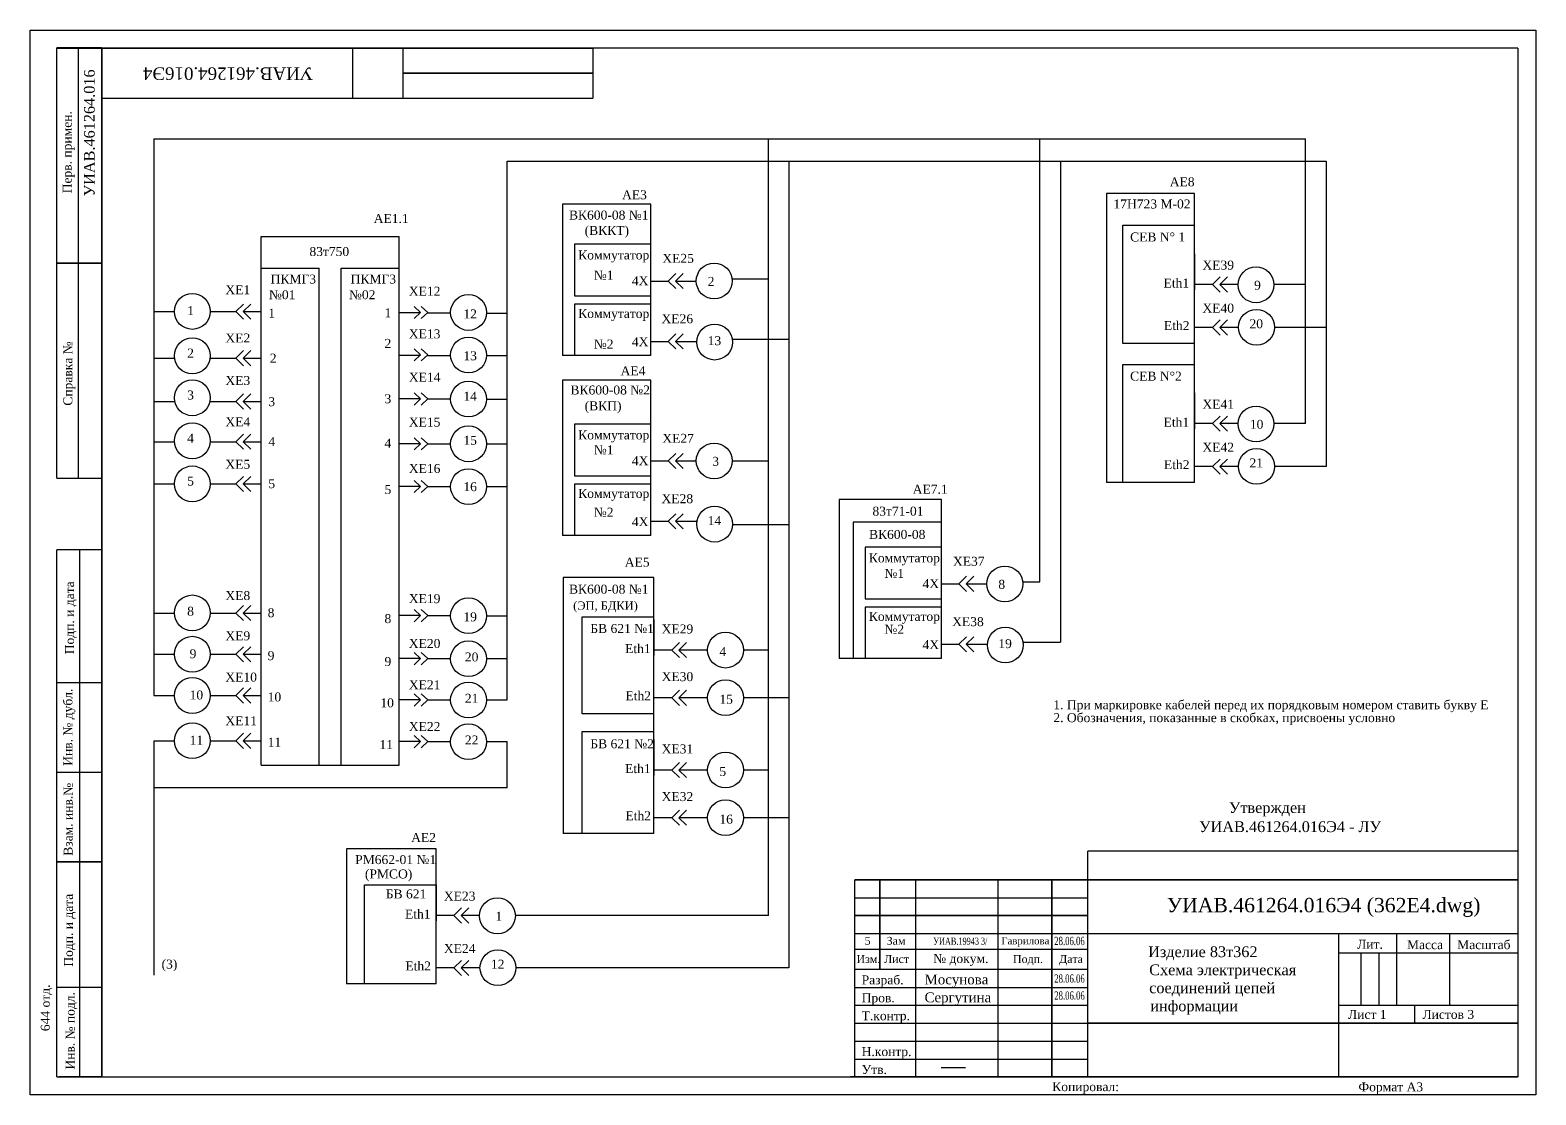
# Model space of a CAD drawing. Extents: x -800 to 588, y -459 to -154.
# Drawn here: x -800.5 to -380.5, y -458.6 to -161.6 of the extents above; entities that cross this region are included whole.
import ezdxf

# ---------------------------------------------------------------- set-up
doc = ezdxf.new("R2010")
doc.units = 0
doc.header["$LTSCALE"] = 10
doc.header["$MEASUREMENT"] = 0
doc.linetypes.add('CENTER', pattern=[2, 1.25, -0.25, 0.25, -0.25])
doc.linetypes.add('DASHED', pattern=[0.75, 0.5, -0.25])
doc.layers.get('0').update_dxf_attribs({"linetype": 'CONTINUOUS'})
for name, color, linetype in [('1', 5, 'CONTINUOUS'), ('2', 5, 'DASHED'), ('2ТЕКСТ', 7, 'CONTINUOUS'), ('3', 5, 'CENTER')]:
    doc.layers.add(name, color=color, linetype=linetype)
doc.styles.add('стиль1', font='TIMES.TTF', dxfattribs={"height": 2.5})

# ---------------------------------------------------------------- blocks, each defined once
blk = doc.blocks.new('A$C421D175E')
for p, q in [((2.12, 4.24), (0, 2.12)), ((4.12, 4.24), (2, 2.12)), ((0, 2.12), (2.12, 0)), ((2, 2.12), (4.12, 0))]:
    blk.add_line(p, q)
blk = doc.blocks.new('A$C4E4B35A9')
blk.add_blockref('A$C421D175E', (0, 0))

msp = doc.modelspace()

# ---------------------------------------------------------------- linework, layer by layer
for p, q in [((-800.49, -161.62), (-380.49, -161.62)), ((-800.49, -458.62), (-800.49, -161.62)), ((-380.49, -161.62), (-380.49, -458.62)), ((-780.49, -166.62), (-643.49, -166.62)), ((-780.49, -286.62), (-780.49, -166.62)), ((-780.49, -180.62), (-780.49, -166.62)), ((-766, -191.95), (-444.71, -191.95)), ((-766, -191.95), (-766, -347.24)), ((-594.56, -408.58), (-594.56, -191.95)), ((-518.81, -315.47), (-518.81, -191.95)), ((-444.71, -271.38), (-444.71, -191.95)), ((-667.39, -198.16), (-438.98, -198.16)), ((-667.39, -348.45), (-667.39, -198.16)), ((-588.82, -198.16), (-588.82, -423.22)), ((-513.08, -198.16), (-513.08, -332.31)), ((-438.98, -198.16), (-438.98, -283.38)), ((-500.24, -207.15), (-500.24, -249.03)), ((-475.67, -207.15), (-500.24, -207.15)), ((-475.67, -249.03), (-475.67, -207.15)), ((-495.67, -249.03), (-495.67, -216.06)), ((-495.67, -216.06), (-475.67, -216.06)), ((-475.67, -224.03), (-475.67, -234.03)), ((-620.35, -229.48), (-622.48, -231.6)), ((-618.35, -229.48), (-620.48, -231.6)), ((-622.48, -231.6), (-620.35, -233.72)), ((-620.48, -231.6), (-618.35, -233.72)), ((-470.67, -232.58), (-475.67, -232.58)), ((-463.55, -232.58), (-468.67, -232.58)), ((-444.71, -232.58), (-453.55, -232.58)), ((-620.35, -246.32), (-622.48, -248.44)), ((-618.35, -246.32), (-620.48, -248.44)), ((-500.24, -245.95), (-500.24, -287.83)), ((-470.67, -244.58), (-475.67, -244.58)), ((-475.67, -287.83), (-475.67, -245.95)), ((-463.42, -244.58), (-468.67, -244.58)), ((-438.98, -244.58), (-453.42, -244.58)), ((-622.48, -248.44), (-620.35, -250.56)), ((-620.48, -248.44), (-618.35, -250.56)), ((-475.67, -249.03), (-495.67, -249.03)), ((-495.67, -287.83), (-495.67, -254.87)), ((-495.67, -254.87), (-475.67, -254.87)), ((-475.67, -262.83), (-475.67, -272.83)), ((-470.67, -271.38), (-475.67, -271.38)), ((-463.55, -271.38), (-468.67, -271.38)), ((-444.71, -271.38), (-453.55, -271.38)), ((-620.35, -279.67), (-622.48, -281.79)), ((-618.35, -279.67), (-620.48, -281.79)), ((-622.48, -281.79), (-620.35, -283.91)), ((-620.48, -281.79), (-618.35, -283.91)), ((-470.67, -283.38), (-475.67, -283.38)), ((-463.42, -283.38), (-468.67, -283.38)), ((-438.98, -283.38), (-453.42, -283.38)), ((-475.67, -287.83), (-500.24, -287.83)), ((-620.35, -296.51), (-622.48, -298.63)), ((-618.35, -296.51), (-620.48, -298.63)), ((-622.48, -298.63), (-620.35, -300.75)), ((-620.48, -298.63), (-618.35, -300.75)), ((-780.49, -308.62), (-780.49, -453.62)), ((-539.29, -313.97), (-541.41, -316.1)), ((-537.29, -313.97), (-539.41, -316.1)), ((-541.41, -316.1), (-539.29, -318.22)), ((-539.41, -316.1), (-537.29, -318.22)), ((-539.29, -330.81), (-541.41, -332.94)), ((-537.29, -330.81), (-539.41, -332.94)), ((-541.41, -332.94), (-539.29, -335.06)), ((-539.41, -332.94), (-537.29, -335.06)), ((-766, -359.85), (-766, -372.96)), ((-667.39, -372.96), (-667.39, -360.09)), ((-667.39, -372.96), (-766, -372.96)), ((-766, -372.96), (-766, -425.25)), ((-687.26, -390.03), (-712.26, -390.03)), ((-712.26, -390.03), (-712.26, -427.66)), ((-687.26, -427.66), (-687.26, -390.03)), ((-385.49, -390.62), (-385.49, -453.62)), ((-707.26, -400.03), (-687.26, -400.03)), ((-707.26, -427.66), (-707.26, -400.03)), ((-687.26, -400.03), (-687.26, -410.03)), ((-682.26, -408.58), (-687.26, -408.58)), ((-675.14, -408.58), (-680.26, -408.58)), ((-594.56, -408.58), (-665.14, -408.58)), ((-682.26, -423.22), (-687.26, -423.22)), ((-675.01, -423.22), (-680.26, -423.22)), ((-588.82, -423.22), (-665.01, -423.22)), ((-687.26, -427.66), (-712.26, -427.66)), ((-780.49, -453.62), (-792.49, -453.62)), ((-385.49, -453.62), (-571.64, -453.62)), ((-380.49, -458.62), (-800.49, -458.62))]:
    msp.add_line(p, q)
at = {"color": 7}
for p, q in [((-780.49, -166.62), (-793.1, -166.62)), ((-570.49, -403.62), (-505.49, -403.62)), ((-570.49, -408.62), (-505.49, -408.62)), ((-505.49, -408.62), (-570.49, -408.62)), ((-570.49, -413.62), (-505.49, -413.62)), ((-570.49, -413.62), (-505.49, -413.62)), ((-429.33, -419.01), (-429.33, -433.62)), ((-424.33, -419.01), (-424.33, -433.62)), ((-570.49, -428.62), (-505.49, -428.62)), ((-570.49, -433.62), (-505.49, -433.62)), ((-570.49, -438.62), (-505.49, -438.62)), ((-570.49, -443.62), (-505.49, -443.62)), ((-570.49, -448.62), (-505.49, -448.62))]:
    msp.add_line(p, q, dxfattribs=at)
at = {"color": 0, "linetype": 'Continuous'}
for p, q in [((-693.4, -238.69), (-691.56, -240.38)), ((-691.44, -238.69), (-689.59, -240.38)), ((-693.4, -242.07), (-691.56, -240.38)), ((-691.44, -242.07), (-689.59, -240.38)), ((-693.4, -250.48), (-691.56, -252.18)), ((-691.44, -250.48), (-689.59, -252.18)), ((-693.4, -253.87), (-691.56, -252.18)), ((-691.44, -253.87), (-689.59, -252.18)), ((-693.4, -262.81), (-691.56, -264.5)), ((-693.4, -266.19), (-691.56, -264.5)), ((-691.44, -262.81), (-689.59, -264.5)), ((-691.44, -266.19), (-689.59, -264.5)), ((-693.4, -275.3), (-691.56, -276.99)), ((-693.4, -278.69), (-691.56, -276.99)), ((-691.44, -275.3), (-689.59, -276.99)), ((-691.44, -278.69), (-689.59, -276.99)), ((-693.4, -287.25), (-691.56, -288.94)), ((-693.4, -290.63), (-691.56, -288.94)), ((-691.44, -287.25), (-689.59, -288.94)), ((-691.44, -290.63), (-689.59, -288.94)), ((-693.4, -323.25), (-691.56, -324.94)), ((-691.44, -323.25), (-689.59, -324.94)), ((-693.4, -326.63), (-691.56, -324.94)), ((-691.44, -326.63), (-689.59, -324.94)), ((-693.4, -335.25), (-691.56, -336.94)), ((-691.44, -335.25), (-689.59, -336.94)), ((-693.4, -338.63), (-691.56, -336.94)), ((-691.44, -338.63), (-689.59, -336.94)), ((-693.4, -346.76), (-691.56, -348.45)), ((-693.4, -350.15), (-691.56, -348.45)), ((-691.44, -346.76), (-689.59, -348.45)), ((-691.44, -350.15), (-689.59, -348.45)), ((-693.4, -358.4), (-691.56, -360.09)), ((-693.4, -361.79), (-691.56, -360.09)), ((-691.44, -358.4), (-689.59, -360.09)), ((-691.44, -361.79), (-689.59, -360.09))]:
    msp.add_line(p, q, dxfattribs=at)
at = {"color": 0, "linetype": 'ByBlock'}
for p, q in [((-651.76, -314.29), (-651.76, -385.75)), ((-626.52, -314.29), (-651.76, -314.29)), ((-626.52, -329.02), (-626.52, -314.29)), ((-646.52, -352.29), (-646.52, -325.29)), ((-646.52, -325.29), (-626.52, -325.29)), ((-626.52, -325.99), (-626.52, -335.99)), ((-626.52, -354.02), (-626.52, -329.02)), ((-621.52, -334.55), (-626.52, -334.55)), ((-611.52, -334.55), (-619.52, -334.55)), ((-594.56, -334.55), (-601.52, -334.55)), ((-621.52, -347.84), (-626.52, -347.84)), ((-611.52, -347.84), (-619.52, -347.84)), ((-588.82, -347.84), (-601.52, -347.84)), ((-626.52, -352.29), (-646.52, -352.29)), ((-626.52, -357.29), (-626.52, -352.29)), ((-646.52, -385.75), (-646.52, -357.29)), ((-646.52, -357.29), (-626.52, -357.29)), ((-626.52, -385.75), (-626.52, -357.29)), ((-626.52, -359.45), (-626.52, -369.45)), ((-621.52, -368), (-626.52, -368)), ((-611.52, -368), (-619.52, -368)), ((-594.56, -368), (-601.52, -368)), ((-621.52, -381.3), (-626.52, -381.3)), ((-611.52, -381.3), (-619.52, -381.3)), ((-588.82, -381.3), (-601.52, -381.3)), ((-626.52, -385.75), (-651.76, -385.75))]:
    msp.add_line(p, q, dxfattribs=at)
at = {"color": 7}
for points, const_width in [([(-793.1, -166.62), (-780.49, -166.62)], 0.5), ([(-793.1, -166.62), (-793.1, -286.62)], 0.4), ([(-787.06, -166.62), (-787.06, -286.62)], 0.4), ([(-780.49, -286.62), (-780.49, -166.62)], 0.4), ([(-793.1, -226.62), (-780.49, -226.62)], 0.4), ([(-793.1, -286.62), (-780.49, -286.62)], 0.4), ([(-793.11, -453.62), (-793.11, -306.53)], 0.4), ([(-793.11, -306.53), (-780.49, -306.53)], 0.4), ([(-786.67, -453.62), (-786.67, -306.53)], 0.4), ([(-780.49, -453.62), (-780.49, -306.53)], 0.4), ([(-780.49, -343.62), (-793.11, -343.62)], 0.4), ([(-780.49, -368.62), (-793.11, -368.62)], 0.4), ([(-505.49, -390.62), (-505.49, -453.62)], 0.4), ([(-505.49, -390.62), (-385.49, -390.62)], 0.4), ([(-385.49, -390.62), (-385.49, -453.62)], 0.4), ([(-780.49, -393.62), (-793.11, -393.62)], 0.4), ([(-570.49, -398.62), (-385.49, -398.62)], 0.4), ([(-570.49, -453.62), (-570.49, -398.62)], 0.4), ([(-563.49, -398.62), (-563.49, -423.62)], 0.4), ([(-553.49, -398.62), (-553.49, -453.62)], 0.4), ([(-530.49, -398.62), (-530.49, -453.62)], 0.4), ([(-515.49, -398.62), (-515.49, -453.62)], 0.4), ([(-505.49, -413.62), (-385.49, -413.62)], 0.4), ([(-435.49, -413.62), (-435.49, -453.62)], 0.4), ([(-419.33, -413.62), (-419.33, -433.62)], 0.4), ([(-404.56, -413.79), (-404.56, -433.79)], 0.4), ([(-570.49, -417.99), (-505.49, -417.99)], 0.4), ([(-435.49, -419.01), (-385.49, -419.01)], 0.4), ([(-570.49, -423.62), (-505.49, -423.62)], 0.4), ([(-570.49, -423.62), (-505.49, -423.62)], 0.4), ([(-780.49, -428.62), (-793.11, -428.62)], 0.4), ([(-435.49, -433.62), (-385.49, -433.62)], 0.4), ([(-414.33, -433.62), (-414.33, -438.62)], 0.4), ([(-505.49, -438.62), (-385.49, -438.62)], 0.4), ([(-385.49, -453.62), (-570.49, -453.62)], 0.4)]:
    msp.add_lwpolyline(points, dxfattribs=dict(at, const_width=const_width))
at = {"const_width": 0.4}
for points in [[(-780.49, -166.62), (-385.49, -166.62)], [(-780.49, -453.62), (-780.49, -166.62)], [(-710.49, -180.62), (-710.49, -166.62)], [(-696.49, -180.62), (-696.49, -166.62)], [(-643.49, -166.62), (-643.49, -180.62)], [(-385.49, -166.62), (-385.49, -453.62)], [(-643.49, -173.62), (-696.49, -173.62)], [(-643.49, -180.62), (-780.49, -180.62)], [(-780.49, -453.62), (-793.11, -453.62)], [(-385.49, -453.62), (-780.49, -453.62)]]:
    msp.add_lwpolyline(points, dxfattribs=at)
at = {"layer": '2ТЕКСТ'}
for p, q in [((-651.99, -210.17), (-651.99, -252.42)), ((-627.36, -210.17), (-651.99, -210.17)), ((-627.36, -252.42), (-627.36, -210.17)), ((-648.62, -221.32), (-648.62, -235.72)), ((-627.36, -221.32), (-648.62, -221.32)), ((-604.68, -230.97), (-594.56, -230.97)), ((-627.36, -231.6), (-622.48, -231.6)), ((-620.48, -231.6), (-614.68, -231.6)), ((-620.48, -231.6), (-619.36, -231.6)), ((-648.62, -235.72), (-627.36, -235.72)), ((-648.62, -238.1), (-648.62, -252.32)), ((-627.36, -238.1), (-648.62, -238.1)), ((-766, -240.14), (-760.24, -240.14)), ((-750.24, -240.14), (-743.08, -240.14)), ((-741.08, -240.14), (-736.06, -240.14)), ((-627.36, -248.44), (-622.48, -248.44)), ((-620.48, -248.44), (-614.54, -248.44)), ((-620.48, -248.44), (-619.36, -248.44)), ((-604.47, -247.81), (-588.82, -247.81)), ((-766, -253.1), (-760.2, -253.1)), ((-750.28, -253.1), (-743.08, -253.1)), ((-741.08, -253.1), (-736.06, -253.1)), ((-627.36, -252.42), (-651.99, -252.42)), ((-627.36, -259.28), (-651.99, -259.28)), ((-651.99, -259.28), (-651.99, -302.61)), ((-627.36, -302.61), (-627.36, -259.28)), ((-766, -265.19), (-760.13, -265.19)), ((-750.34, -265.19), (-743.08, -265.19)), ((-741.08, -265.19), (-736.06, -265.19)), ((-648.62, -271.52), (-648.62, -285.92)), ((-627.36, -271.52), (-648.62, -271.52)), ((-766, -276.42), (-760.23, -276.42)), ((-750.24, -276.42), (-743.08, -276.42)), ((-741.08, -276.42), (-736.06, -276.42)), ((-627.36, -281.79), (-622.48, -281.79)), ((-620.48, -281.79), (-614.68, -281.79)), ((-620.48, -281.79), (-619.36, -281.79)), ((-604.68, -281.79), (-594.56, -281.79)), ((-766, -288.22), (-760.24, -288.22)), ((-750.24, -288.22), (-743.08, -288.22)), ((-741.08, -288.22), (-736.06, -288.22)), ((-648.62, -285.92), (-627.36, -285.92)), ((-648.62, -288.3), (-648.62, -302.51)), ((-627.36, -288.3), (-648.62, -288.3)), ((-574.86, -292.57), (-574.86, -336.92)), ((-546.29, -292.57), (-574.86, -292.57)), ((-546.29, -336.92), (-546.29, -292.57)), ((-627.36, -298.63), (-622.48, -298.63)), ((-620.48, -298.63), (-614.54, -298.63)), ((-620.48, -298.63), (-619.36, -298.63)), ((-604.47, -299.54), (-588.82, -299.54)), ((-570.92, -298.87), (-570.92, -336.92)), ((-546.29, -298.87), (-570.92, -298.87)), ((-627.36, -302.61), (-651.99, -302.61)), ((-567.55, -305.82), (-567.55, -320.22)), ((-546.29, -305.82), (-567.55, -305.82)), ((-546.29, -316.1), (-541.41, -316.1)), ((-539.41, -316.1), (-533.61, -316.1)), ((-539.41, -316.1), (-538.29, -316.1)), ((-523.61, -315.47), (-518.81, -315.47)), ((-567.55, -320.22), (-546.29, -320.22)), ((-567.55, -322.6), (-567.55, -336.82)), ((-546.29, -322.6), (-567.55, -322.6)), ((-766, -324.21), (-760.24, -324.21)), ((-750.24, -324.21), (-743.08, -324.21)), ((-741.08, -324.21), (-736.06, -324.21)), ((-766, -335.72), (-760.24, -335.72)), ((-750.24, -335.72), (-743.08, -335.72)), ((-741.08, -335.72), (-736.06, -335.72)), ((-546.29, -332.94), (-541.41, -332.94)), ((-539.41, -332.94), (-533.47, -332.94)), ((-539.41, -332.94), (-538.29, -332.94)), ((-523.4, -332.31), (-513.08, -332.31)), ((-546.29, -336.92), (-574.86, -336.92)), ((-766, -347.24), (-760.24, -347.24)), ((-750.24, -347.24), (-743.08, -347.24)), ((-741.08, -347.24), (-736.06, -347.24)), ((-766, -359.85), (-760.24, -359.85)), ((-750.24, -359.85), (-743.08, -359.85)), ((-741.08, -359.85), (-736.06, -359.85))]:
    msp.add_line(p, q, dxfattribs=at)
msp.add_lwpolyline([(-546.41, -450.99), (-539.57, -450.99)], dxfattribs=at)
for centre in [(-609.68, -231.6), (-458.55, -232.66), (-458.42, -244.51), (-609.55, -248.64), (-458.55, -271.47), (-609.68, -281.79), (-458.42, -283.31), (-609.55, -299.41), (-528.61, -316.1), (-528.48, -333.14), (-670.14, -408.67), (-670.01, -423.14)]:
    msp.add_circle(centre, 5, dxfattribs=at)
at = {"layer": '3', "color": 0, "linetype": 'ByBlock'}
for p, q in [((-736.06, -366.64), (-736.06, -219.18)), ((-736.06, -219.18), (-697.56, -219.18)), ((-697.56, -366.64), (-697.56, -219.18)), ((-736.06, -228.04), (-719.89, -228.04)), ((-719.89, -366.64), (-719.89, -228.04)), ((-713.74, -366.64), (-713.74, -228.04)), ((-713.74, -228.04), (-697.56, -228.04)), ((-736.06, -366.64), (-697.56, -366.64))]:
    msp.add_line(p, q, dxfattribs=at)
at = {"layer": '3', "color": 0}
for p, q in [((-689.59, -240.51), (-683.2, -240.51)), ((-689.59, -252.39), (-683.2, -252.39)), ((-689.59, -264.5), (-683.2, -264.5)), ((-689.59, -276.99), (-683.2, -276.99)), ((-689.59, -288.94), (-683.2, -288.94)), ((-689.59, -324.94), (-683.2, -324.94))]:
    msp.add_line(p, q, dxfattribs=at)
at = {"layer": '3', "color": 0, "linetype": 'Continuous'}
for p, q in [((-673.2, -240.53), (-667.39, -240.53)), ((-673.2, -252.41), (-667.39, -252.41)), ((-673.2, -264.52), (-667.39, -264.52)), ((-673.2, -277.01), (-667.39, -277.01)), ((-673.2, -288.96), (-667.39, -288.96)), ((-673.2, -324.96), (-667.39, -324.96)), ((-689.59, -336.94), (-683.2, -336.94)), ((-673.2, -336.94), (-667.39, -336.94)), ((-689.59, -348.45), (-683.2, -348.45)), ((-673.2, -348.45), (-667.39, -348.45)), ((-689.59, -360.09), (-683.2, -360.09)), ((-673.2, -360.09), (-667.39, -360.09))]:
    msp.add_line(p, q, dxfattribs=at)
at = {"layer": '3', "color": 0}
for points in [[(-691.56, -240.51), (-697.56, -240.51)], [(-691.56, -252.39), (-697.56, -252.39)], [(-691.56, -264.5), (-697.56, -264.5)], [(-691.56, -276.99), (-697.56, -276.99)], [(-691.56, -288.94), (-697.56, -288.94)], [(-691.56, -324.94), (-697.56, -324.94)], [(-691.56, -336.94), (-697.56, -336.94)], [(-691.56, -348.45), (-697.56, -348.45)], [(-691.56, -360.09), (-697.56, -360.09)]]:
    msp.add_lwpolyline(points, dxfattribs=at)
at = {"layer": '3', "color": 0, "linetype": 'ByBlock'}
for centre in [(-755.24, -240.08), (-678.2, -240.37), (-755.24, -252.47), (-678.2, -252.24), (-755.24, -264.18), (-678.2, -264.52), (-755.24, -276.18), (-678.2, -277.01), (-755.24, -288.18), (-678.2, -288.96), (-755.24, -324.18), (-678.2, -324.96), (-755.24, -335.71), (-606.52, -334.55), (-678.2, -336.96), (-755.24, -347.22), (-678.2, -348.47), (-606.52, -347.84), (-755.24, -359.83), (-678.2, -360.11), (-606.52, -368), (-606.52, -381.3)]:
    msp.add_circle(centre, 5, dxfattribs=at)

# ---------------------------------------------------------------- block references
at = {"xscale": -1, "rotation": 180}
for p in [(-470.67, -230.46), (-470.67, -242.46), (-470.67, -269.26), (-470.67, -281.26), (-682.26, -406.46), (-682.26, -421.09)]:
    msp.add_blockref('A$C4E4B35A9', p, dxfattribs=at)
at = {"color": 0, "linetype": 'ByBlock', "xscale": -1, "rotation": 180}
for p in [(-621.52, -332.42), (-621.52, -345.72), (-621.52, -365.88), (-621.52, -379.18)]:
    msp.add_blockref('A$C4E4B35A9', p, dxfattribs=at)
at = {"layer": '2ТЕКСТ'}
for p in [(-743.08, -242.26), (-743.08, -255.22), (-743.08, -267.31), (-743.08, -278.54), (-743.08, -290.34), (-743.08, -326.33), (-743.08, -337.84), (-743.08, -349.36), (-743.08, -361.97)]:
    msp.add_blockref('A$C4E4B35A9', p, dxfattribs=at)

# ---------------------------------------------------------------- texts
at = {"style": 'стиль1'}
msp.add_text('Подп. и дата', height=2.5, rotation=90, dxfattribs=at).set_placement((-788.23, -335.72))
for s, height, p in [('(ЭП, БДКИ)', 2.3, (-649.02, -323.29)), ('2. Обозначения, показанные в скобках, присвоены условно ', 2.5, (-515.08, -354.65)), ('Утвержден', 3, (-466.12, -379.99)), ('УИАВ.461264.016Э4 - ЛУ', 3, (-474.43, -385.31)), ('УИАВ.461264.016Э4 (362Е4.dwg)', 4, (-483.43, -407.68)), ('5', 2.2, (-567.73, -416.75)), ('Зам', 2.2, (-561.57, -416.75)), ('Гаврилова', 2, (-529.6, -416.63)), ('Изм.', 2.2, (-569.98, -421.83)), ('Лист', 2.2, (-562.28, -421.83)), ('№ докум.', 2.5, (-548.59, -421.83)), ('Подп.', 2.2, (-526.33, -421.83)), ('Дата', 2.2, (-513.49, -421.83)), ('Изделие 83т362', 3, (-488.64, -420.19)), ('Схема электрическая', 3, (-488.35, -425.23)), ('соединений цепей', 3, (-488.35, -430.26)), ('информации', 3, (-488.02, -435.3)), ('Копировал:', 2.5, (-515.39, -457.58))]:
    msp.add_text(s, height=height, dxfattribs=at).set_placement(p)
at = {"style": 'стиль1', "width": 0.75}
msp.add_text('УИАВ.19943 3/', height=2, dxfattribs=at).set_placement((-548.59, -416.75))
at = {"color": 7, "style": 'стиль1'}
msp.add_text('Формат А3', height=2.5, dxfattribs=at).set_placement((-429.98, -457.64))
at = {"layer": '1', "color": 7, "style": 'стиль1'}
for s, height, p in [('УИАВ.461264.016', 3, (-782.47, -208)), ('Перв. примен.', 2.5, (-788.92, -207.14)), ('Справка №', 2.5, (-788.71, -266.38)), ('Инв. № дубл.', 2.5, (-788.69, -366.82)), ('Взам. инв.№', 2.5, (-788.65, -391.91)), ('Подп. и дата', 2.5, (-788.56, -422.86)), ('644 отд.', 2.5, (-795, -440.84)), ('Инв. № подл.', 2.5, (-788.07, -451.56))]:
    msp.add_text(s, height=height, rotation=90, dxfattribs=at).set_placement(p)
at = {"layer": '1', "color": 7, "style": 'стиль1', "width": 0.7}
for p in [(-514.83, -416.83), (-514.83, -427.32), (-514.83, -432.07)]:
    msp.add_text('28.06.06', height=2.3, dxfattribs=at).set_placement(p)
at = {"layer": '1', "color": 7, "style": 'стиль1'}
for s, height, p in [('Лит.', 2.5, (-430.35, -417.86)), ('Масса', 2.5, (-416.44, -417.97)), ('Масштаб', 2.5, (-402.44, -417.97)), ('Разраб.', 2.5, (-568.55, -427.79)), ('Мосунова', 2.75, (-551, -427.79)), ('Пров.', 2.5, (-568.55, -432.79)), ('Сергутина', 2.75, (-551, -432.79)), ('Т.контр.', 2.5, (-568.55, -437.79)), ('Лист 1', 2.5, (-432.89, -437.42)), ('Листов 3', 2.5, (-412.12, -437.42)), ('Н.контр.', 2.5, (-568.55, -447.79)), ('Утв.', 2.5, (-568.55, -452.79))]:
    msp.add_text(s, height=height, dxfattribs=at).set_placement(p)
at = {"layer": '2', "color": 0, "linetype": 'ByBlock', "style": 'стиль1'}
for s, p in [('2', (-611.5, -232.96)), ('9', (-459.09, -234.03)), ('20', (-460.37, -244.78)), ('13', (-611.5, -249.49)), ('10', (-460.27, -272.83)), ('3', (-610.22, -283.15)), ('21', (-460.37, -283.58)), ('14', (-611.5, -299.68)), ('8', (-530.43, -317.46)), ('19', (-530.43, -333.99)), ('4', (-608.23, -336.21)), ('15', (-608.23, -349.51)), ('5', (-608.23, -369.67)), ('16', (-608.23, -382.96)), ('1', (-670.69, -410.03)), ('12', (-671.96, -423.41))]:
    msp.add_text(s, height=2.5, dxfattribs=at).set_placement(p)
at = {"layer": '2', "color": 0, "style": 'стиль1'}
for s, p in [('XE1', (-746.02, -235.29)), ('XE12', (-694.85, -235.7)), ('1', (-756.68, -241.11)), ('1', (-734.04, -241.8)), ('1', (-701.64, -241.71)), ('12', (-679.64, -242.03)), ('XE2', (-746.02, -248.75)), ('2', (-701.64, -250.25)), ('XE13', (-694.85, -247.6)), ('2', (-756.68, -252.95)), ('2', (-733.63, -254.37)), ('13', (-679.64, -253.7)), ('XE3', (-746.02, -260.6)), ('XE14', (-694.85, -259.68)), ('3', (-756.68, -264.65)), ('3', (-734.04, -266.5)), ('3', (-701.64, -265.69)), ('14', (-679.64, -264.99)), ('XE4', (-746.02, -272.13)), ('XE15', (-694.85, -272.21)), ('4', (-756.68, -276.65)), ('4', (-734.04, -277.65)), ('4', (-701.64, -278.09)), ('15', (-679.64, -277.29)), ('XE5', (-746.02, -283.98)), ('XE16', (-694.85, -285.15)), ('5', (-756.68, -288.65)), ('5', (-734.04, -289.38)), ('5', (-701.64, -291.02)), ('16', (-679.64, -290.22)), ('XE8', (-746.02, -320.59)), ('XE19', (-694.85, -321.45)), ('8', (-756.68, -324.96)), ('8', (-734.23, -325.38)), ('8', (-701.64, -327.02)), ('19', (-679.64, -326.52)), ('XE9', (-746.02, -331.82)), ('XE20', (-694.85, -333.96)), ('9', (-756, -336.81)), ('9', (-734.23, -337.35)), ('20', (-679.22, -337.72)), ('9', (-701.64, -338.99)), ('XE10', (-746.02, -343.33)), ('XE21', (-694.85, -345.48)), ('10', (-756, -348.32)), ('10', (-734.23, -348.87)), ('10', (-702.79, -350.51)), ('21', (-679.22, -349.24)), ('XE11', (-746.02, -355.52)), ('XE22', (-694.85, -357.12)), ('11', (-756, -360.93)), ('11', (-734.23, -361.48)), ('11', (-703.05, -362.15)), ('22', (-679.22, -360.88))]:
    msp.add_text(s, height=2.5, dxfattribs=at).set_placement(p)
at = {"layer": '2ТЕКСТ', "style": 'стиль1'}
for s, p in [('Коммутатор', (-647.61, -225.59)), ('ХЕ25', (-624.15, -226.53)), (' №1', (-644.2, -231.22)), ('4Х', (-632.64, -232.77)), ('Коммутатор', (-647.61, -241.91)), ('ХЕ26', (-624.37, -243.38)), ('4Х', (-632.64, -249.79)), (' №2', (-644.2, -250.45)), ('Коммутатор', (-647.61, -275.78)), ('ХЕ27', (-624.15, -276.73)), (' №1', (-644.2, -279.94)), ('4Х', (-632.64, -282.97)), ('Коммутатор', (-647.61, -292.1)), ('ХЕ28', (-624.37, -293.57)), (' №2', (-644.2, -297.34)), ('4Х', (-632.64, -299.98)), ('Коммутатор', (-566.54, -310.08)), ('ХЕ37', (-543.08, -311.03)), (' №1', (-563.14, -314.41)), ('4Х', (-551.57, -317.27)), ('Коммутатор', (-566.54, -326.4)), (' №2', (-563.14, -329.98)), ('ХЕ38', (-543.3, -327.87)), ('4Х', (-551.57, -334.29))]:
    msp.add_text(s, height=2.5, dxfattribs=at).set_placement(p)
at = {"layer": '3', "color": 0, "style": 'стиль1'}
msp.add_text('УИАВ.461264.016Э4', height=3.5, rotation=180, dxfattribs=at).set_placement((-721.52, -172.02))
at = {"layer": '3', "color": 0, "linetype": 'ByBlock', "style": 'стиль1'}
for s, p in [('АЕ8', (-482.61, -205.19)), ('17Н723 М-02', (-498.31, -211.36)), ('ВК600-08 №1', (-650.18, -214.46)), ('(ВККТ)', (-645.81, -218.74)), ('СЕВ N%%d 1', (-493.67, -220.57)), ('ХЕ39', (-473.49, -228.41)), ('ПКМГ3 ', (-733.41, -232.31)), ('ПКМГ3 ', (-711.09, -232.31)), ('Eth1', (-484.33, -233.42)), (' №01', (-734.81, -236.67)), (' №02', (-712.49, -236.67)), ('ХЕ40', (-473.49, -240.41)), ('Eth2', (-484.23, -245.28)), ('СЕВ N%%d2', (-493.67, -259.38)), ('ВК600-08 №2', (-649.77, -263.25)), ('(ВКП)', (-645.81, -267.68)), ('ХЕ41', (-473.49, -267.22)), ('Eth1', (-484.33, -272.23)), ('ХЕ42', (-473.49, -279.22)), ('Eth2', (-484.23, -284.08)), ('83т71-01', (-565.54, -297.04)), ('ВК600-08 ', (-566.5, -303.53)), ('АЕ5', (-634.62, -311.28)), ('ВК600-08 №1', (-650.18, -318.81)), ('БВ 621 №1', (-644.22, -329.78)), ('ХЕ29', (-624.34, -329.91)), ('Eth1', (-634.54, -335.39)), ('ХЕ30', (-624.34, -343.21)), ('Eth2', (-634.44, -348.54)), ('1. При маркировке кабелей перед их порядковым номером ставить букву Е', (-515.08, -351.05)), ('БВ 621 №2', (-644.22, -361.94)), ('ХЕ31', (-624.34, -363.37)), ('Eth1', (-634.54, -368.85)), ('ХЕ32', (-624.34, -376.66)), ('Eth2', (-634.44, -382)), ('АЕ2', (-694.2, -388.08)), ('РМ662-01 №1', (-709.82, -394.24)), ('БВ 621', (-701.28, -403.82)), ('ХЕ23', (-685.08, -404.42)), ('Eth1', (-695.92, -409.43)), ('ХЕ24', (-685.08, -419.05)), ('(3)', (-763.82, -423.38)), ('Eth2', (-695.82, -423.91))]:
    msp.add_text(s, height=2.5, dxfattribs=at).set_placement(p)
at = {"layer": '3', "color": 0, "style": 'стиль1'}
for s, p in [('АЕ3', (-635.38, -208.8)), ('АЕ1.1', (-704.65, -215.41)), ('83т750', (-722.58, -224.63)), ('АЕ4', (-635.79, -257.91)), ('АЕ7.1', (-554.31, -290.94)), ('(РМСО)', (-707.1, -398.24))]:
    msp.add_text(s, height=2.5, dxfattribs=at).set_placement(p)

doc.saveas('drawing.dxf')
